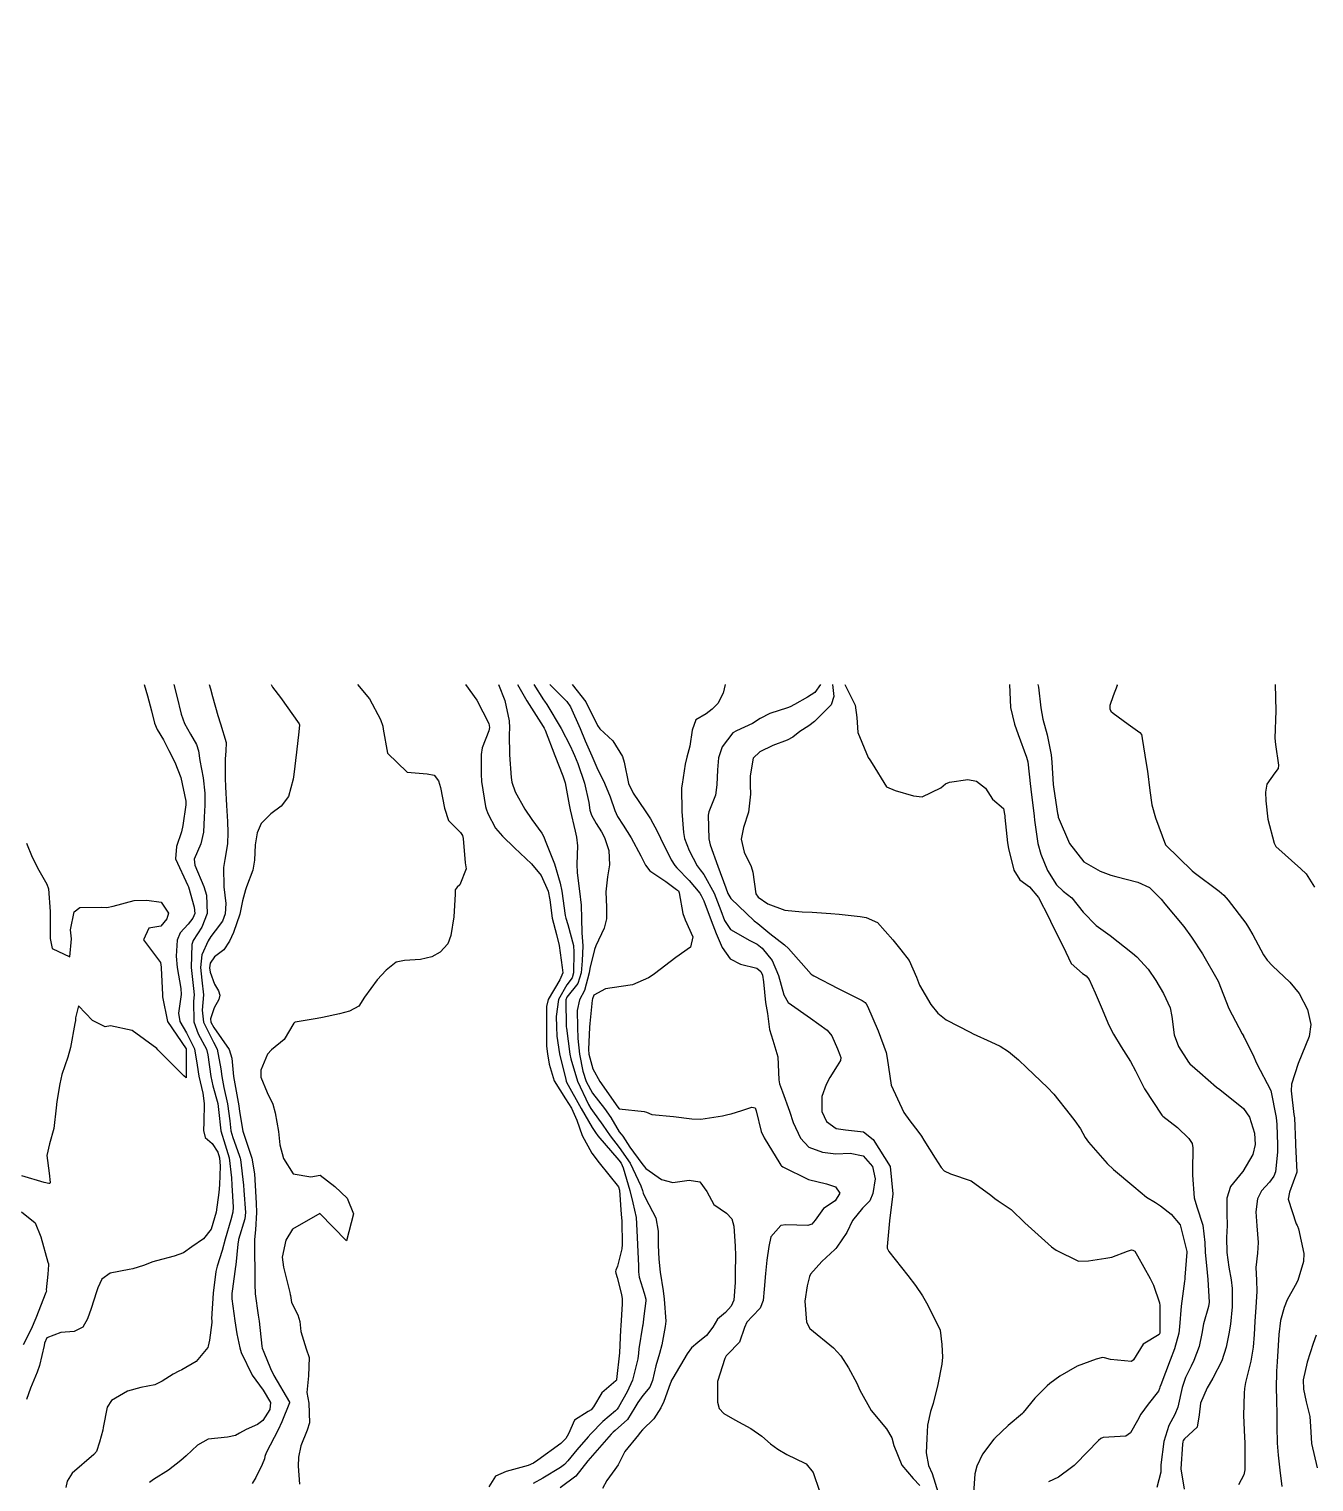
# Model space of a CAD drawing. Header units: metres. Extents: x 318500 to 325275, y 7408834 to 7428799.
# Drawn here: x 323891.1 to 323985.8, y 7421441.2 to 7421548.4 of the extents above; entities that cross this region are included whole.
import ezdxf

# ---------------------------------------------------------------- set-up
doc = ezdxf.new("R2010")
doc.units = ezdxf.units.M
doc.header["$MEASUREMENT"] = 0
for name, color, linetype in [('Curvas de Nivel 1m', 11, 'Continuous'), ('Curvas de Nivel 5m', 15, 'Continuous'), ('Vias Primárias', 230, 'Continuous')]:
    doc.layers.add(name, color=color, linetype=linetype)

msp = doc.modelspace()

# ---------------------------------------------------------------- linework, layer by layer
at = {"layer": 'Curvas de Nivel 1m', "flags": 128}
for points, elevation in [([(323899.58, 7421500), (323899.83, 7421499.17), (323900.11, 7421498.06), (323900.33, 7421497.16), (323900.53, 7421496.69), (323900.99, 7421495.92), (323901.4, 7421495.15), (323901.84, 7421494.27), (323902.29, 7421493.14), (323902.65, 7421491.4), (323902.65, 7421491.13), (323902.43, 7421489.61), (323902.33, 7421489.14), (323901.97, 7421488.05), (323901.88, 7421487.14), (323902.79, 7421485.18), (323902.82, 7421485.13), (323902.84, 7421485.08), (323903.27, 7421483.57), (323903.3, 7421483.12), (323903.16, 7421482.78), (323902.81, 7421482.33), (323902.24, 7421481.69), (323902.02, 7421481.14), (323901.94, 7421479.97), (323902.01, 7421479.14), (323902.29, 7421477.59), (323902.3, 7421477.13), (323902.1, 7421475.76), (323902.2, 7421475.14), (323902.7, 7421474.31), (323903.28, 7421473.12), (323903.48, 7421471.93), (323903.6, 7421471.12), (323903.9, 7421469.85), (323903.99, 7421469.11), (323903.98, 7421467.73), (323903.95, 7421467.11), (323904.07, 7421466.58), (323904.59, 7421466.15), (323905.01, 7421465.52), (323905.14, 7421465.09), (323905.19, 7421464.47), (323905.13, 7421463.09), (323905.09, 7421462.54), (323904.89, 7421461.09), (323904.51, 7421459.82), (323903.94, 7421459.11), (323903.09, 7421458.52), (323902.48, 7421458.09), (323901.79, 7421457.83), (323900.48, 7421457.5), (323900.22, 7421457.41), (323899.52, 7421457.16), (323898.73, 7421456.91), (323898.47, 7421456.85), (323897.07, 7421456.59), (323896.45, 7421456.15), (323896.16, 7421455.5), (323896.07, 7421455.21), (323895.66, 7421453.98), (323895.4, 7421453.22), (323895.04, 7421452.59), (323894.41, 7421452.27), (323893.43, 7421452.21), (323892.4, 7421451.82), (323892.23, 7421451.42), (323892.19, 7421451.26), (323891.86, 7421449.78), (323891.68, 7421449.27), (323891.18, 7421448.1), (323890.89, 7421447.27)], 753), ([(323901.77, 7421500), (323901.99, 7421499.14), (323902.31, 7421497.83), (323902.56, 7421497.13), (323902.99, 7421496.34), (323903.44, 7421495.58), (323903.57, 7421495.12), (323903.68, 7421494.41), (323903.92, 7421493.12), (323904.06, 7421491.99), (323904.06, 7421491.11), (323904.01, 7421490.21), (323903.95, 7421489.11), (323903.76, 7421488.25), (323903.26, 7421487.12), (323903.31, 7421486.68), (323903.97, 7421485.11), (323904.18, 7421484.46), (323904.23, 7421483.11), (323903.82, 7421482.1), (323903.2, 7421481.12), (323903.1, 7421480.82), (323903.05, 7421479.13), (323903.21, 7421477.59), (323903.25, 7421477.12), (323903.22, 7421476.64), (323903.23, 7421475.12), (323903.56, 7421474.25), (323904.16, 7421473.11), (323904.26, 7421472.7), (323904.48, 7421471.1), (323904.65, 7421470.4), (323905, 7421469.09), (323905.06, 7421468.65), (323905.23, 7421467.09), (323905.55, 7421466.05), (323905.84, 7421465.08), (323906.02, 7421463.61), (323906.05, 7421463.08), (323906.14, 7421461.46), (323906.11, 7421461.08), (323905.96, 7421460.52), (323905.55, 7421459.08), (323905.32, 7421458.25), (323904.95, 7421457.09), (323904.85, 7421456.71), (323904.67, 7421455.1), (323904.55, 7421453.22), (323904.56, 7421453.1), (323904.56, 7421452.95), (323904.4, 7421451.63), (323904.3, 7421451.19), (323904.26, 7421451.1), (323903.42, 7421450.07), (323902.36, 7421449.45), (323902.14, 7421449.36), (323901.72, 7421449.14), (323900.89, 7421448.61), (323900.35, 7421448.34), (323899.32, 7421448.14), (323898.35, 7421447.88), (323897.17, 7421447.2), (323896.84, 7421446.69), (323896.55, 7421445.21), (323896.52, 7421445), (323896.29, 7421444.11), (323896.06, 7421443.42), (323895.87, 7421443.21), (323894.27, 7421441.84), (323893.89, 7421441.24), (323893.79, 7421440.78)], 752), ([(323904.38, 7421500), (323904.46, 7421499.68), (323904.62, 7421499.11), (323905.01, 7421497.71), (323905.21, 7421497.1), (323905.62, 7421495.72), (323905.6, 7421495.09), (323905.54, 7421494.52), (323905.56, 7421493.09), (323905.58, 7421492.45), (323905.65, 7421491.09), (323905.73, 7421489.91), (323905.75, 7421489.09), (323905.72, 7421488.25), (323905.53, 7421487.09), (323905.43, 7421486.52), (323905.45, 7421485.09), (323905.59, 7421483.85), (323905.55, 7421483.09), (323905.34, 7421482.56), (323904.8, 7421481.84), (323904.49, 7421481.41), (323904.29, 7421481.11), (323903.82, 7421480.07), (323903.72, 7421479.12), (323903.83, 7421478.2), (323903.96, 7421477.11), (323903.85, 7421475.98), (323903.94, 7421475.11), (323904.69, 7421473.63), (323904.96, 7421473.1), (323905.23, 7421471.66), (323905.29, 7421471.09), (323905.46, 7421470.28), (323905.72, 7421469.08), (323905.88, 7421467.82), (323905.97, 7421467.08), (323906.11, 7421466.59), (323906.58, 7421465.29), (323906.66, 7421465.07), (323906.68, 7421464.97), (323906.9, 7421463.07), (323906.93, 7421462.68), (323907.04, 7421461.06), (323907, 7421460.58), (323906.53, 7421459.07), (323906.52, 7421459.05), (323906.49, 7421458.73), (323906.34, 7421457.21), (323906.32, 7421457.07), (323906.08, 7421455.44), (323906.04, 7421455.08), (323906.04, 7421454.68), (323906.25, 7421453.07), (323906.41, 7421452.12), (323906.62, 7421451.07), (323906.72, 7421450.74), (323907.55, 7421449.06), (323908.35, 7421447.96), (323908.88, 7421447.04), (323908.85, 7421446.53), (323908.32, 7421445.71), (323907.94, 7421445.43), (323907.1, 7421445.06), (323906.6, 7421444.78), (323906.31, 7421444.62), (323905.71, 7421444.49), (323904.3, 7421444.33), (323903.51, 7421443.89), (323902.66, 7421443.12), (323902.28, 7421442.77), (323901.36, 7421442.04), (323900.26, 7421441.37), (323899.96, 7421441.15)], 751), ([(323915.31, 7421500), (323916.19, 7421498.95), (323917.01, 7421497.43), (323917.18, 7421496.94), (323917.21, 7421496.72), (323917.52, 7421494.93), (323918.96, 7421493.54), (323920.45, 7421493.41), (323920.96, 7421493.32), (323921.27, 7421492.89), (323921.42, 7421492.41), (323921.72, 7421490.88), (323922.01, 7421489.98), (323922.9, 7421489.1), (323923.05, 7421488.86), (323923.1, 7421488.65), (323923.26, 7421486.85), (323923.31, 7421486.41), (323922.85, 7421485.23), (323922.65, 7421485.05), (323922.5, 7421484.87), (323922.5, 7421484.53), (323922.42, 7421482.87), (323922.18, 7421481.49), (323921.96, 7421480.87), (323921.4, 7421480.26), (323920.78, 7421479.93), (323919.95, 7421479.72), (323918.77, 7421479.65), (323918.16, 7421479.53), (323917.42, 7421478.93), (323916.75, 7421478.23), (323915.82, 7421476.95), (323915.4, 7421476.29), (323914.72, 7421475.91), (323913.97, 7421475.72), (323912.72, 7421475.45), (323912.33, 7421475.38), (323910.71, 7421475.1), (323910.66, 7421475.07), (323910.61, 7421475.02), (323909.89, 7421473.83), (323908.96, 7421473.05), (323908.68, 7421472.75), (323908.17, 7421471.55), (323908.19, 7421471.05), (323908.64, 7421469.9), (323909.06, 7421469.04), (323909.24, 7421468.42), (323909.47, 7421467.04), (323909.59, 7421466.04), (323909.86, 7421465.03), (323910.56, 7421463.92), (323911.87, 7421463.69), (323912.56, 7421463.81), (323913.64, 7421462.98), (323914.54, 7421462.12), (323915.02, 7421460.96), (323914.5, 7421458.97), (323912.52, 7421460.99), (323910.51, 7421459.82), (323910.03, 7421459.03), (323909.75, 7421457.76), (323909.86, 7421457.03), (323910.31, 7421455.15), (323910.35, 7421455.02), (323910.36, 7421454.94), (323910.43, 7421454.42), (323910.91, 7421453.5), (323911.05, 7421453.01), (323911.14, 7421452.28), (323911.51, 7421451), (323911.75, 7421450.37), (323911.7, 7421449), (323911.58, 7421447.77), (323911.72, 7421447), (323911.77, 7421445.55), (323911.59, 7421445), (323911.14, 7421443.85), (323910.96, 7421443.01), (323910.94, 7421442.35), (323911.03, 7421441.01)], 749), ([(323923.28, 7421500), (323924.12, 7421498.85), (323925, 7421497.13), (323925.04, 7421496.84), (323925, 7421496.59), (323924.49, 7421495.34), (323924.43, 7421494.85), (323924.42, 7421493.39), (323924.45, 7421492.85), (323924.75, 7421491.01), (323924.79, 7421490.84), (323924.92, 7421490.49), (323925.49, 7421489.42), (323926, 7421488.82), (323926.89, 7421487.97), (323928.13, 7421486.79), (323928.86, 7421485.91), (323929.37, 7421484.77), (323929.49, 7421484.12), (323929.67, 7421482.77), (323929.99, 7421481.57), (323930.18, 7421480.76), (323930.4, 7421479.12), (323930.44, 7421478.75), (323930.22, 7421478.22), (323929.38, 7421476.77), (323929.25, 7421476.26), (323929.25, 7421474.77), (323929.25, 7421473.33), (323929.32, 7421472.77), (323929.45, 7421471.99), (323929.8, 7421470.76), (323930.64, 7421469.44), (323931.09, 7421468.75), (323931.49, 7421467.87), (323931.87, 7421466.74), (323932.59, 7421465.43), (323933.14, 7421464.72), (323934.55, 7421462.95), (323934.63, 7421462.7), (323934.76, 7421460.92), (323934.78, 7421460.7), (323934.8, 7421460.42), (323934.83, 7421458.7), (323934.8, 7421458.39), (323934.48, 7421457.09), (323934.36, 7421456.81), (323934.34, 7421456.7), (323934.36, 7421456.59), (323934.47, 7421456.26), (323934.78, 7421455.02), (323934.83, 7421454.69), (323934.83, 7421454.31), (323934.72, 7421452.7), (323934.71, 7421452.4), (323934.62, 7421450.7), (323934.42, 7421448.75), (323934.4, 7421448.7), (323934.39, 7421448.67), (323934.37, 7421448.65), (323933.32, 7421447.75), (323932.72, 7421446.72), (323932.55, 7421446.51), (323932.33, 7421446.37), (323931.32, 7421445.74), (323930.86, 7421444.74), (323930.66, 7421444.39), (323930.3, 7421444.03), (323928.61, 7421442.78), (323928.29, 7421442.57), (323927.89, 7421442.39), (323926.28, 7421441.95), (323925.49, 7421441.6), (323925, 7421440.82)], 748), ([(323925.7, 7421500), (323926.18, 7421498.82), (323926.5, 7421497.33), (323926.52, 7421496.82), (323926.5, 7421496.32), (323926.52, 7421494.82), (323926.63, 7421493.14), (323926.68, 7421492.81), (323926.94, 7421492.09), (323927.64, 7421490.8), (323928.16, 7421490.04), (323928.9, 7421489.04), (323929.05, 7421488.78), (323929.16, 7421488.51), (323929.83, 7421486.77), (323930.25, 7421485.36), (323930.38, 7421484.76), (323930.62, 7421482.96), (323930.66, 7421482.76), (323930.81, 7421482.3), (323931.23, 7421480.75), (323931.26, 7421480.27), (323931.23, 7421478.75), (323931.13, 7421478.37), (323930.75, 7421477.85), (323930.14, 7421476.76), (323929.96, 7421475.52), (323929.98, 7421474.76), (323930, 7421474.06), (323930.2, 7421472.76), (323930.66, 7421470.87), (323930.7, 7421470.75), (323930.73, 7421470.68), (323931.8, 7421468.74), (323932.62, 7421467.34), (323932.85, 7421466.97), (323933.04, 7421466.72), (323934.58, 7421464.93), (323934.75, 7421464.7), (323934.91, 7421464.36), (323935.4, 7421462.69), (323935.62, 7421461.77), (323935.85, 7421460.68), (323935.94, 7421459.24), (323935.96, 7421458.68), (323936.04, 7421457.12), (323936.04, 7421456.68), (323936.09, 7421456.3), (323936.45, 7421455.1), (323936.56, 7421454.67), (323936.57, 7421454.54), (323936.43, 7421453.41), (323936.35, 7421452.75), (323936.33, 7421452.67), (323936.06, 7421451.01), (323936.02, 7421450.68), (323935.98, 7421450.27), (323935.6, 7421448.68), (323935.2, 7421447.84), (323934.56, 7421446.7), (323934.47, 7421446.56), (323934.34, 7421446.43), (323933.39, 7421445.65), (323932.51, 7421444.73), (323932.31, 7421444.5), (323931.48, 7421443.55), (323930.82, 7421442.74), (323930.57, 7421442.46), (323930.28, 7421442.24), (323928.97, 7421441.47), (323928.26, 7421441.06)], 747), ([(323927.11, 7421500), (323927.8, 7421498.8), (323929, 7421496.9), (323929.07, 7421496.78), (323929.14, 7421496.64), (323929.86, 7421494.77), (323930.46, 7421493.26), (323930.62, 7421492.76), (323930.93, 7421491.14), (323930.99, 7421490.76), (323931.35, 7421489.2), (323931.47, 7421488.75), (323931.53, 7421488.11), (323931.48, 7421486.75), (323931.5, 7421486.11), (323931.67, 7421484.75), (323931.81, 7421483.72), (323931.83, 7421482.74), (323931.86, 7421481.69), (323931.92, 7421480.74), (323931.88, 7421479.63), (323931.8, 7421478.74), (323931.55, 7421477.94), (323930.74, 7421476.94), (323930.66, 7421476.75), (323930.7, 7421474.76), (323930.71, 7421474.66), (323930.97, 7421472.75), (323931.04, 7421472.39), (323931.53, 7421470.74), (323932.35, 7421469.02), (323932.51, 7421468.73), (323932.63, 7421468.55), (323933.4, 7421467.5), (323933.93, 7421466.71), (323934.6, 7421465.85), (323935.42, 7421464.69), (323936.21, 7421463.02), (323936.32, 7421462.67), (323936.37, 7421462.49), (323936.54, 7421462.11), (323937.31, 7421460.66), (323937.49, 7421459.68), (323937.47, 7421458.66), (323937.52, 7421457.62), (323937.63, 7421456.66), (323937.84, 7421455.27), (323937.92, 7421454.66), (323938.04, 7421453.04), (323938.01, 7421452.65), (323937.76, 7421451.3), (323937.59, 7421450.66), (323937.3, 7421449.74), (323937.06, 7421448.66), (323936.86, 7421448.17), (323936.35, 7421447.56), (323935.97, 7421447.05), (323935.77, 7421446.68), (323935.22, 7421445.8), (323934.31, 7421444.99), (323934.16, 7421444.86), (323934.01, 7421444.7), (323932.29, 7421442.73), (323931.4, 7421441.61), (323930.26, 7421440.76)], 746), ([(323929.5, 7421500), (323930.74, 7421498.76), (323931.02, 7421498.36), (323931.74, 7421496.75), (323932.11, 7421495.86), (323932.58, 7421494.74), (323932.97, 7421493.88), (323933.53, 7421492.72), (323933.94, 7421491.71), (323934.28, 7421490.71), (323934.49, 7421490.28), (323934.91, 7421489.63), (323935.49, 7421488.69), (323936.2, 7421487.37), (323936.54, 7421486.68), (323936.86, 7421486.25), (323938.04, 7421485.48), (323938.84, 7421484.89), (323938.97, 7421484.78), (323939.04, 7421484.65), (323939.29, 7421483.11), (323939.47, 7421482.64), (323940.04, 7421481.39), (323939.86, 7421480.63), (323938.78, 7421479.88), (323937.22, 7421478.67), (323936.96, 7421478.48), (323936.77, 7421478.37), (323935.58, 7421477.86), (323934.76, 7421477.74), (323933.6, 7421477.57), (323932.74, 7421477.08), (323932.64, 7421476.83), (323932.61, 7421476.73), (323932.44, 7421475.01), (323932.42, 7421474.73), (323932.34, 7421473.09), (323932.37, 7421472.73), (323932.67, 7421471.66), (323933.19, 7421470.72), (323934.5, 7421468.83), (323934.61, 7421468.7), (323936.46, 7421468.5), (323936.63, 7421468.45), (323937.01, 7421468.28), (323938.62, 7421468.14), (323939.96, 7421467.97), (323940.62, 7421467.94), (323942.23, 7421468.2), (323942.63, 7421468.28), (323942.87, 7421468.34), (323943.65, 7421468.58), (323944.38, 7421468.82), (323944.63, 7421468.78), (323944.71, 7421468.57), (323945.09, 7421467.04), (323945.29, 7421466.56), (323946.45, 7421464.67), (323946.53, 7421464.54), (323946.58, 7421464.49), (323946.68, 7421464.43), (323948.56, 7421463.49), (323949.89, 7421463.17), (323950.56, 7421462.96), (323950.87, 7421462.49), (323950.54, 7421461.91), (323949.68, 7421461.36), (323949.07, 7421460.5), (323948.82, 7421460.21), (323948.52, 7421460.1), (323946.9, 7421460.16), (323946.52, 7421460.09), (323945.8, 7421459.26), (323945.65, 7421458.55), (323945.5, 7421457.54), (323945.39, 7421456.56), (323945.31, 7421455.41), (323945.22, 7421454.56), (323945.01, 7421454), (323944.43, 7421453.42), (323944.02, 7421452.98), (323943.86, 7421452.58), (323943.49, 7421451.49), (323942.6, 7421450.59), (323942.49, 7421450.49), (323942.39, 7421450.29), (323941.85, 7421448.6), (323941.86, 7421447.08), (323941.98, 7421446.6), (323942.33, 7421446.22), (323943.14, 7421445.77), (323944.32, 7421445.13), (323945.12, 7421444.56), (323945.76, 7421444), (323946.3, 7421443.6), (323946.97, 7421443.2), (323948.29, 7421442.58), (323948.4, 7421442.51), (323948.91, 7421441.87), (323949.38, 7421440.5)], 744), ([(323931.13, 7421500), (323932.14, 7421498.74), (323933, 7421496.99), (323933.17, 7421496.73), (323934.13, 7421495.86), (323934.86, 7421494.7), (323934.97, 7421494.28), (323935.3, 7421492.7), (323935.64, 7421491.99), (323936.53, 7421490.68), (323936.91, 7421490.11), (323937.42, 7421489.19), (323937.66, 7421488.67), (323938.45, 7421487.08), (323938.72, 7421486.65), (323938.87, 7421486.49), (323939.77, 7421485.55), (323940.55, 7421484.62), (323940.66, 7421484.44), (323940.84, 7421484.04), (323941.4, 7421482.61), (323941.77, 7421481.65), (323942.2, 7421480.61), (323942.78, 7421479.78), (323943.56, 7421479.37), (323944.77, 7421479.07), (323945.05, 7421478.84), (323945.17, 7421478.56), (323945.25, 7421478.08), (323945.4, 7421476.56), (323945.54, 7421475.75), (323945.69, 7421474.56), (323945.93, 7421473.78), (323946.31, 7421472.55), (323946.37, 7421470.84), (323946.43, 7421470.54), (323946.65, 7421469.96), (323947.17, 7421468.53), (323947.45, 7421467.71), (323947.97, 7421466.53), (323948.6, 7421465.88), (323949.59, 7421465.51), (323950.59, 7421465.38), (323951.63, 7421465.44), (323952.59, 7421465.25), (323953.29, 7421464.45), (323953.48, 7421463.54), (323953.32, 7421462.45), (323953.09, 7421461.91), (323952.54, 7421461.38), (323951.82, 7421460.47), (323951.4, 7421459.59), (323950.65, 7421458.49), (323950.58, 7421458.41), (323950.5, 7421458.33), (323949.54, 7421457.45), (323948.71, 7421456.51), (323948.63, 7421456.35), (323948.46, 7421455.64), (323948.31, 7421454.51), (323948.43, 7421452.98), (323948.66, 7421452.51), (323950.4, 7421451.07), (323950.95, 7421450.48), (323951.52, 7421449.61), (323952.14, 7421448.46), (323952.36, 7421447.96), (323953.2, 7421446.45), (323954.32, 7421445.1), (323954.71, 7421444.43), (323954.85, 7421443.88), (323955.44, 7421442.42), (323956.28, 7421441.43), (323956.78, 7421440.91)], 743), ([(323942.43, 7421500), (323942.28, 7421499.37), (323941.87, 7421498.61), (323941.46, 7421498.18), (323941.02, 7421497.85), (323940.25, 7421497.39), (323939.99, 7421496.64), (323939.82, 7421495.47), (323939.59, 7421494.64), (323939.48, 7421494.13), (323939.24, 7421492.65), (323939.21, 7421492.38), (323939.23, 7421490.65), (323939.34, 7421489.08), (323939.43, 7421488.64), (323939.77, 7421487.75), (323940.37, 7421486.63), (323940.58, 7421486.34), (323940.86, 7421485.98), (323941.6, 7421484.61), (323942.11, 7421483.33), (323942.38, 7421482.6), (323942.81, 7421481.94), (323944.24, 7421481.13), (323944.79, 7421480.85), (323945.15, 7421480.56), (323945.89, 7421479.66), (323946.36, 7421478.55), (323946.75, 7421477.11), (323947.08, 7421476.54), (323948.72, 7421475.39), (323949.94, 7421474.5), (323950.29, 7421474.08), (323950.7, 7421473.14), (323950.89, 7421472.69), (323950.95, 7421472.49), (323950.92, 7421472.26), (323950.68, 7421471.89), (323950.15, 7421471.02), (323949.86, 7421470.5), (323949.54, 7421469.61), (323949.56, 7421468.51), (323949.9, 7421467.78), (323950.62, 7421467.25), (323951.3, 7421467.16), (323952.62, 7421467.02), (323953.33, 7421466.45), (323954.58, 7421464.44), (323954.78, 7421462.44), (323954.53, 7421460.44), (323954.37, 7421458.56), (323954.38, 7421458.43), (323954.5, 7421458.19), (323955.89, 7421456.42), (323956.46, 7421455.68), (323956.98, 7421454.92), (323957.26, 7421454.4), (323958.19, 7421452.61), (323958.28, 7421452.38), (323958.4, 7421451.33), (323958.44, 7421450.38), (323958.39, 7421449.88), (323958.1, 7421448.38), (323957.76, 7421446.98), (323957.57, 7421446.39), (323957.34, 7421445.38), (323957.29, 7421444.4), (323957.24, 7421443.33), (323957.41, 7421442.39), (323957.7, 7421441.81), (323958.12, 7421440.38)], 742), ([(323949.45, 7421500), (323949.04, 7421499.41), (323948.49, 7421499.07), (323947.53, 7421498.54), (323947.21, 7421498.36), (323947.03, 7421498.29), (323945.71, 7421497.87), (323945.01, 7421497.49), (323944.44, 7421497.14), (323943.25, 7421496.6), (323943, 7421496.43), (323942.2, 7421495.4), (323941.94, 7421494.61), (323941.86, 7421493.72), (323941.8, 7421492.61), (323941.7, 7421491.85), (323941.23, 7421490.62), (323941.17, 7421490.36), (323941.23, 7421488.62), (323941.32, 7421488.19), (323941.88, 7421486.61), (323942.46, 7421485), (323942.62, 7421484.6), (323942.84, 7421484.22), (323944.57, 7421482.57), (323944.82, 7421482.37), (323945.72, 7421481.64), (323946.79, 7421480.8), (323947.09, 7421480.54), (323948.77, 7421478.64), (323948.84, 7421478.58), (323948.95, 7421478.52), (323950.76, 7421477.58), (323952.52, 7421476.69), (323952.74, 7421476.56), (323952.83, 7421476.46), (323952.91, 7421476.29), (323953.71, 7421474.45), (323954.29, 7421472.85), (323954.38, 7421472.44), (323954.66, 7421470.44), (323955.6, 7421468.43), (323956.03, 7421467.82), (323956.62, 7421467.07), (323956.89, 7421466.69), (323957.08, 7421466.4), (323957.92, 7421465.06), (323958.36, 7421464.38), (323958.58, 7421464.14), (323959.03, 7421463.92), (323960.57, 7421463.39), (323962.02, 7421462.34), (323962.3, 7421462.09), (323962.55, 7421461.91), (323963.51, 7421461.29), (323964.53, 7421460.3), (323966.5, 7421458.53), (323966.83, 7421458.28), (323968.49, 7421457.47), (323969.23, 7421457.5), (323970.49, 7421457.7), (323970.94, 7421457.77), (323972.1, 7421458.2), (323972.4, 7421458.3), (323972.5, 7421458.28), (323972.63, 7421458.2), (323972.84, 7421457.85), (323973.77, 7421456.18), (323974, 7421455.71), (323974.45, 7421454.39), (323974.48, 7421454.2), (323974.48, 7421454.17), (323974.48, 7421454.14), (323974.47, 7421452.17), (323974.46, 7421452.12), (323974.42, 7421452.06), (323973.25, 7421451.35), (323972.54, 7421450.2), (323972.39, 7421450.07), (323970.83, 7421450.22), (323970.39, 7421450.33), (323970.26, 7421450.36), (323969.78, 7421450.23), (323968.38, 7421449.72), (323967.1, 7421448.99), (323966.37, 7421448.45), (323966.16, 7421448.27), (323965.27, 7421447.37), (323964.41, 7421446.3), (323964.38, 7421446.26), (323964.34, 7421446.23), (323963.29, 7421445.35), (323962.31, 7421444.41), (323962.28, 7421444.37), (323962.24, 7421444.33), (323961.4, 7421443.24), (323960.98, 7421442.34), (323960.84, 7421441.79), (323960.73, 7421440.35)], 741), ([(323951.24, 7421500), (323952.02, 7421498.48), (323952.13, 7421497.58), (323952.2, 7421496.47), (323952.98, 7421494.63), (323953.08, 7421494.46), (323953.27, 7421494.17), (323954.33, 7421492.45), (323954.95, 7421492.19), (323956.31, 7421491.79), (323956.94, 7421491.71), (323958.32, 7421492.39), (323958.67, 7421492.67), (323958.96, 7421492.8), (323960.32, 7421493.01), (323960.96, 7421492.88), (323961.62, 7421492.35), (323962.14, 7421491.54), (323962.94, 7421490.86), (323963.03, 7421490.43), (323963.04, 7421490.33), (323963.05, 7421490.2), (323963.24, 7421488.32), (323963.32, 7421487.9), (323963.71, 7421486.32), (323964.16, 7421485.61), (323964.86, 7421485.07), (323965.52, 7421484.29), (323966.3, 7421482.81), (323966.54, 7421482.28), (323966.81, 7421481.77), (323967.55, 7421480.27), (323967.95, 7421479.43), (323968.77, 7421478.69), (323969.04, 7421478.51), (323969.26, 7421478.24), (323969.72, 7421477.27), (323970.15, 7421476.23), (323970.72, 7421474.87), (323971.05, 7421474.22), (323971.62, 7421473.29), (323972.32, 7421472.2), (323972.68, 7421471.51), (323973.35, 7421470.19), (323974.63, 7421468.24), (323974.7, 7421468.17), (323975.79, 7421467.32), (323976.61, 7421466.51), (323976.86, 7421466.14), (323976.91, 7421465.83), (323976.88, 7421464.14), (323976.89, 7421463.82), (323977.01, 7421462.14), (323977.2, 7421461.48), (323977.64, 7421460.13), (323977.79, 7421458.85), (323977.82, 7421458.13), (323977.97, 7421456.63), (323978.01, 7421456.12), (323978.12, 7421454.45), (323978.08, 7421454.12), (323977.7, 7421452.85), (323977.57, 7421452.13), (323977.37, 7421451.17), (323976.98, 7421450.13), (323976.79, 7421449.73), (323976.38, 7421448.89), (323976.13, 7421448.14), (323975.81, 7421446.69), (323975.58, 7421446.15), (323975.14, 7421445.35), (323974.77, 7421444.16), (323974.56, 7421442.44), (323974.56, 7421442.17), (323974.55, 7421441.9), (323974.27, 7421440.77)], 739), ([(323963.38, 7421500), (323963.47, 7421498.32), (323963.77, 7421497.07), (323964.03, 7421496.31), (323964.65, 7421494.64), (323964.74, 7421494.3), (323964.95, 7421492.49), (323964.97, 7421492.3), (323964.97, 7421492.28), (323965.2, 7421490.3), (323965.23, 7421489.99), (323965.48, 7421488.29), (323965.7, 7421487.48), (323966.2, 7421486.29), (323966.86, 7421485.23), (323967.35, 7421484.77), (323967.99, 7421484.26), (323968.83, 7421483.21), (323969.79, 7421482.24), (323970.81, 7421481.5), (323972.47, 7421480.2), (323972.79, 7421479.92), (323973.62, 7421479.02), (323974.19, 7421478.18), (323974.76, 7421477.22), (323975.25, 7421476.16), (323975.37, 7421475.52), (323975.54, 7421474.16), (323975.85, 7421473.3), (323976.59, 7421472.14), (323976.69, 7421472.03), (323977.42, 7421471.39), (323978.66, 7421470.31), (323978.91, 7421470.12), (323980.64, 7421468.73), (323981.09, 7421468.08), (323981.45, 7421466.91), (323981.5, 7421466.08), (323981.33, 7421465.34), (323980.6, 7421464.09), (323980.6, 7421464.07), (323980.58, 7421464.06), (323979.7, 7421462.97), (323979.43, 7421462.11), (323979.43, 7421460.99), (323979.44, 7421460.11), (323979.4, 7421459.22), (323979.41, 7421458.11), (323979.56, 7421457.03), (323979.73, 7421456.1), (323979.81, 7421455.45), (323979.82, 7421454.1), (323979.7, 7421452.83), (323979.57, 7421452.1), (323979.38, 7421451.13), (323979.04, 7421450.11), (323978.38, 7421448.84), (323978.12, 7421448.38), (323977.98, 7421448.12), (323977.48, 7421447), (323977.37, 7421446.13), (323977.23, 7421445.23), (323976.31, 7421444.36), (323976.21, 7421444.25), (323976.17, 7421444.14), (323976.14, 7421443.98), (323976.03, 7421442.14), (323976.27, 7421440.65)], 738), ([(323965.49, 7421500), (323965.54, 7421499.8), (323965.7, 7421498.29), (323965.85, 7421497.46), (323966.16, 7421496.29), (323966.46, 7421494.82), (323966.52, 7421494.28), (323966.61, 7421492.63), (323966.65, 7421492.28), (323966.93, 7421490.49), (323966.97, 7421490.32), (323966.98, 7421490.28), (323966.99, 7421490.22), (323967.82, 7421488.27), (323968.88, 7421486.92), (323970.08, 7421486.23), (323970.67, 7421486.02), (323970.87, 7421485.95), (323971.24, 7421485.84), (323972.86, 7421485.43), (323973.71, 7421485.04), (323974.57, 7421484.17), (323974.84, 7421483.83), (323976.25, 7421482.15), (323976.81, 7421481.38), (323977.62, 7421480.13), (323978.77, 7421478.12), (323979.58, 7421476.11), (323980.55, 7421474.25), (323980.64, 7421474.09), (323980.66, 7421474.04), (323980.71, 7421473.96), (323981.33, 7421472.71), (323981.61, 7421472.08), (323982.66, 7421470.06), (323983.07, 7421468.06), (323983.12, 7421467.56), (323983.15, 7421466.05), (323983.15, 7421465.51), (323983, 7421464.06), (323982.89, 7421463.74), (323982.57, 7421463.3), (323981.98, 7421462.65), (323981.67, 7421462.07), (323981.57, 7421461.1), (323981.64, 7421460.07), (323981.74, 7421458.84), (323981.69, 7421458.07), (323981.56, 7421456.99), (323981.61, 7421456.07), (323981.63, 7421455.24), (323981.56, 7421454.07), (323981.49, 7421453.02), (323981.43, 7421452.07), (323981.36, 7421451.12), (323981.2, 7421450.08), (323980.8, 7421448.51), (323980.73, 7421448.08), (323980.71, 7421447.74), (323980.64, 7421446.09), (323980.72, 7421444.48), (323980.74, 7421444.08), (323980.74, 7421443.66), (323980.74, 7421442.08), (323980.67, 7421441.7), (323980.27, 7421440.97)], 737), ([(323971.32, 7421500), (323971.33, 7421499.94), (323971.04, 7421499.16), (323970.8, 7421498.45), (323970.78, 7421498.22), (323970.86, 7421498.05), (323971.03, 7421497.9), (323972.14, 7421497.08), (323973.01, 7421496.46), (323973.13, 7421496.32), (323973.16, 7421496.2), (323973.18, 7421496.03), (323973.46, 7421494.19), (323973.56, 7421493.61), (323973.73, 7421492.19), (323973.89, 7421491.14), (323974.17, 7421490.18), (323974.9, 7421488.17), (323976.87, 7421486.27), (323977.02, 7421486.14), (323978.86, 7421484.77), (323979.2, 7421484.46), (323979.51, 7421484.11), (323980.82, 7421482.39), (323981.03, 7421482.09), (323981.34, 7421481.55), (323982.12, 7421480.07), (323982.39, 7421479.67), (323982.78, 7421479.25), (323984.07, 7421478.05), (323984.76, 7421477.22), (323985.36, 7421476.03), (323985.61, 7421474.92), (323985.49, 7421474.03), (323984.69, 7421472.04), (323984.19, 7421470.52), (323984.17, 7421470.04), (323984.37, 7421468.3), (323984.4, 7421468.04), (323984.49, 7421466.17), (323984.49, 7421466.04), (323984.58, 7421464.04), (323984.03, 7421462.57), (323983.95, 7421462.05), (323984.53, 7421460.22), (323984.6, 7421460.1), (323984.64, 7421460.04), (323984.7, 7421459.86), (323985.1, 7421458.03), (323985.07, 7421457.45), (323984.65, 7421456.04), (323984.47, 7421455.68), (323983.88, 7421454.62), (323983.66, 7421454.05), (323983.39, 7421453.09), (323983.25, 7421452.05), (323983.21, 7421451.25), (323983.14, 7421450.05), (323983.09, 7421449.35), (323983.05, 7421448.05), (323983.08, 7421447.34), (323983.12, 7421446.05), (323983.12, 7421445.27), (323983.14, 7421444.05), (323983.2, 7421443.16), (323983.33, 7421442.05), (323983.48, 7421440.84)], 736), ([(323890.89, 7421488.3), (323891.32, 7421487.28), (323891.81, 7421486.32), (323892.4, 7421485.27), (323892.51, 7421484.94), (323892.63, 7421483.26), (323892.64, 7421481.42), (323892.65, 7421481.26), (323892.78, 7421480.53), (323894.1, 7421479.91), (323894.21, 7421481.24), (323894.13, 7421481.91), (323894.4, 7421483.24), (323894.82, 7421483.56), (323896.46, 7421483.58), (323896.82, 7421483.56), (323897.29, 7421483.66), (323898.83, 7421484.07), (323899.78, 7421484.11), (323900.83, 7421483.95), (323901.37, 7421483.14), (323901.25, 7421482.71), (323900.81, 7421482.19), (323899.92, 7421482.04), (323899.53, 7421481.17), (323900.77, 7421479.49), (323900.82, 7421479.15), (323900.83, 7421479.08), (323900.93, 7421477.15), (323900.93, 7421476.96), (323901.3, 7421475.14), (323902.68, 7421473.13), (323902.67, 7421471.14), (323902.66, 7421471), (323902.5, 7421471.13), (323900.68, 7421472.96), (323900.59, 7421473.06), (323900.5, 7421473.15), (323898.7, 7421474.49), (323897.09, 7421474.82), (323896.7, 7421474.75), (323895.76, 7421475.22), (323894.73, 7421476.3), (323894.52, 7421475.42), (323894.5, 7421475.23), (323894.46, 7421474.99), (323894.15, 7421473.24), (323893.95, 7421472.51), (323893.51, 7421471.25), (323893.35, 7421470.55), (323893.14, 7421469.25), (323893.09, 7421468.79), (323892.92, 7421467.26), (323892.59, 7421466.13), (323892.4, 7421465.26), (323892.56, 7421463.95), (323892.65, 7421463.26), (323892.61, 7421463.2), (323892.55, 7421463.19), (323892.21, 7421463.27), (323890.56, 7421463.76)], 754), ([(323890.52, 7421461.11), (323891.53, 7421460.29), (323891.96, 7421459.27), (323892.47, 7421457.4), (323892.52, 7421457.26), (323892.53, 7421457.2), (323892.46, 7421456.52), (323892.35, 7421455.35), (323892.36, 7421455.26), (323892.32, 7421455.15), (323891.58, 7421453.27), (323891.24, 7421452.45), (323890.65, 7421451.29)], 754)]:
    msp.add_lwpolyline(points, dxfattribs=dict(at, elevation=elevation))
at = {"layer": 'Curvas de Nivel 5m', "flags": 128}
for points, elevation in [([(323908.93, 7421500), (323909.04, 7421499.81), (323909.62, 7421499.04), (323911, 7421497.11), (323911.03, 7421497.02), (323910.99, 7421496.52), (323910.81, 7421495.02), (323910.62, 7421493.36), (323910.57, 7421493.03), (323910.22, 7421491.74), (323909.69, 7421491.04), (323908.91, 7421490.47), (323908.2, 7421489.76), (323907.92, 7421489.06), (323907.77, 7421488.18), (323907.71, 7421487.06), (323907.6, 7421486.32), (323907.13, 7421485.07), (323907.04, 7421484.86), (323906.83, 7421484.06), (323906.62, 7421483.07), (323906.17, 7421481.71), (323905.87, 7421481.08), (323905.44, 7421480.43), (323904.77, 7421479.92), (323904.43, 7421479.44), (323904.39, 7421479.11), (323904.43, 7421478.78), (323904.75, 7421477.9), (323905.06, 7421477.41), (323905.15, 7421477.09), (323905.07, 7421476.76), (323904.73, 7421476.15), (323904.47, 7421475.35), (323904.49, 7421475.1), (323904.7, 7421474.71), (323905.84, 7421473.08), (323906.04, 7421472.45), (323906.16, 7421471.08), (323906.51, 7421469.2), (323906.53, 7421469.07), (323906.62, 7421468.37), (323906.85, 7421467.07), (323906.97, 7421466.69), (323907.52, 7421465.06), (323907.72, 7421463.9), (323907.77, 7421463.06), (323907.83, 7421461.75), (323907.85, 7421461.06), (323907.78, 7421459.78), (323907.72, 7421459.06), (323907.72, 7421457.82), (323907.74, 7421457.06), (323907.73, 7421455.78), (323907.76, 7421455.06), (323907.99, 7421453.49), (323908.06, 7421453.05), (323908.24, 7421451.21), (323908.27, 7421451.05), (323908.39, 7421450.75), (323908.9, 7421449.56), (323909.14, 7421449.04), (323910.3, 7421447.06), (323910.3, 7421447.02), (323909.73, 7421445.61), (323909.46, 7421445.03), (323908.58, 7421443.33), (323908.48, 7421443.05), (323908.45, 7421442.88), (323908.28, 7421442.46), (323907.8, 7421441.52), (323907.55, 7421441.06)], 750), ([(323928.31, 7421500), (323929.03, 7421498.88), (323929.1, 7421498.78), (323929.26, 7421498.54), (323930.34, 7421496.77), (323930.99, 7421495.48), (323931.21, 7421494.98), (323931.3, 7421494.76), (323931.55, 7421494.17), (323932.06, 7421492.74), (323932.37, 7421491.3), (323932.45, 7421490.74), (323932.56, 7421490.38), (323932.91, 7421489.75), (323933.31, 7421489.13), (323933.53, 7421488.72), (323933.85, 7421487.75), (323933.89, 7421486.71), (323933.75, 7421485.83), (323933.62, 7421484.72), (323933.68, 7421483.57), (323933.67, 7421482.72), (323933.5, 7421482.03), (323932.88, 7421480.73), (323932.79, 7421480.47), (323932.45, 7421479.05), (323932.4, 7421478.73), (323932.04, 7421477.44), (323931.69, 7421476.74), (323931.5, 7421475.97), (323931.53, 7421474.74), (323931.55, 7421473.89), (323931.68, 7421472.74), (323931.93, 7421471.48), (323932.16, 7421470.73), (323932.65, 7421469.85), (323933.52, 7421468.72), (323933.99, 7421468.07), (323934.61, 7421467.02), (323934.75, 7421466.84), (323934.87, 7421466.7), (323935.39, 7421465.89), (323936.27, 7421464.67), (323936.57, 7421464.3), (323937.72, 7421463.5), (323938.56, 7421463.27), (323939.76, 7421463.44), (323940.56, 7421463.32), (323941.08, 7421462.61), (323941.59, 7421461.65), (323942.53, 7421461.01), (323942.91, 7421460.59), (323943.06, 7421460.05), (323943.17, 7421458.58), (323943.19, 7421457.89), (323943.17, 7421456.58), (323943.16, 7421455.89), (323943.05, 7421454.58), (323942.87, 7421454.16), (323942.44, 7421453.67), (323941.85, 7421453.18), (323941.51, 7421452.6), (323941.04, 7421451.98), (323940.4, 7421451.46), (323939.94, 7421451.08), (323939.62, 7421450.63), (323938.56, 7421448.83), (323938.45, 7421448.65), (323938.43, 7421448.59), (323938.37, 7421448.42), (323937.89, 7421447.12), (323937.67, 7421446.66), (323937.15, 7421445.84), (323936.32, 7421445.03), (323936.15, 7421444.84), (323936.02, 7421444.67), (323935.03, 7421443.42), (323934.65, 7421442.69), (323934.54, 7421442.44), (323934.28, 7421442.1), (323933.69, 7421441.29), (323933.37, 7421440.71)], 745), ([(323950.34, 7421500), (323950.43, 7421499.11), (323950.24, 7421498.5), (323949.02, 7421497.27), (323948.59, 7421496.95), (323947.93, 7421496.53), (323947.41, 7421496.12), (323946.99, 7421495.9), (323945.94, 7421495.51), (323944.98, 7421495.03), (323944.5, 7421494.58), (323944.26, 7421493.28), (323944.27, 7421492.58), (323944.28, 7421491.92), (323944.14, 7421490.58), (323943.78, 7421489.46), (323943.6, 7421488.59), (323943.82, 7421487.65), (323944.34, 7421486.58), (323944.46, 7421486.17), (323944.68, 7421484.57), (323944.85, 7421484.32), (323945.57, 7421483.82), (323946.83, 7421483.37), (323948.1, 7421483.25), (323948.83, 7421483.21), (323950.22, 7421483.11), (323950.83, 7421483.06), (323952.39, 7421482.9), (323952.83, 7421482.83), (323953.66, 7421482.45), (323954.8, 7421481.17), (323955.39, 7421480.43), (323956, 7421479.64), (323956.54, 7421478.41), (323956.76, 7421477.82), (323957.6, 7421476.4), (323958.1, 7421475.76), (323958.72, 7421475.28), (323960.49, 7421474.36), (323960.71, 7421474.25), (323962.02, 7421473.66), (323962.7, 7421473.33), (323963.31, 7421472.93), (323964.05, 7421472.31), (323964.68, 7421471.73), (323966.2, 7421470.28), (323966.65, 7421469.78), (323967.86, 7421468.26), (323968.2, 7421467.83), (323968.62, 7421467.22), (323968.97, 7421466.6), (323969.22, 7421466.24), (323970.59, 7421464.67), (323971.07, 7421464.22), (323972.56, 7421462.97), (323973.49, 7421462.19), (323974.16, 7421461.79), (323974.54, 7421461.55), (323975.31, 7421460.93), (323975.99, 7421460.15), (323976.47, 7421458.17), (323976.47, 7421458.14), (323976.32, 7421456.29), (323976.32, 7421456.14), (323976.31, 7421455.99), (323976.05, 7421454.15), (323975.94, 7421452.63), (323975.89, 7421452.15), (323975.56, 7421450.99), (323975.25, 7421450.16), (323974.55, 7421448.34), (323974.49, 7421448.17), (323974.46, 7421448.08), (323974.37, 7421447.89), (323973.61, 7421446.92), (323973.09, 7421446.19), (323972.82, 7421445.71), (323972.32, 7421444.81), (323971.97, 7421444.55), (323970.31, 7421444.47), (323970.14, 7421444.4), (323969.96, 7421444.23), (323968.29, 7421442.51), (323968.15, 7421442.39), (323967.97, 7421442.25), (323967.01, 7421441.53), (323966.27, 7421441.18)], 740), ([(323982.99, 7421500), (323983.03, 7421498.06), (323982.95, 7421496.06), (323983, 7421495.59), (323983.24, 7421494.06), (323983.21, 7421493.82), (323982.97, 7421493.5), (323982.38, 7421492.65), (323982.27, 7421492.07), (323982.29, 7421491.42), (323982.45, 7421490.07), (323982.9, 7421488.3), (323983.04, 7421488.06), (323984.88, 7421486.42), (323985.27, 7421486.03), (323985.88, 7421485.05)], 735), ([(323986, 7421452.02), (323985.78, 7421451.39), (323985.34, 7421450.03), (323985.06, 7421448.71), (323985.07, 7421448.03), (323985.28, 7421447.1), (323985.54, 7421446.02), (323985.58, 7421445.27), (323985.66, 7421444.02), (323986.08, 7421442.23)], 735)]:
    msp.add_lwpolyline(points, dxfattribs=dict(at, elevation=elevation))
at = {"layer": 'Vias Primárias'}
for points in [[(323715.64, 7420145.55, 0), (323709.04, 7420132.94)], [(323831.09, 7420001.79, 0), (323833.84, 7420008.44, 0.220888)]]:
    msp.add_lwpolyline(points, format="xyb", dxfattribs=at)

doc.saveas('drawing.dxf')
